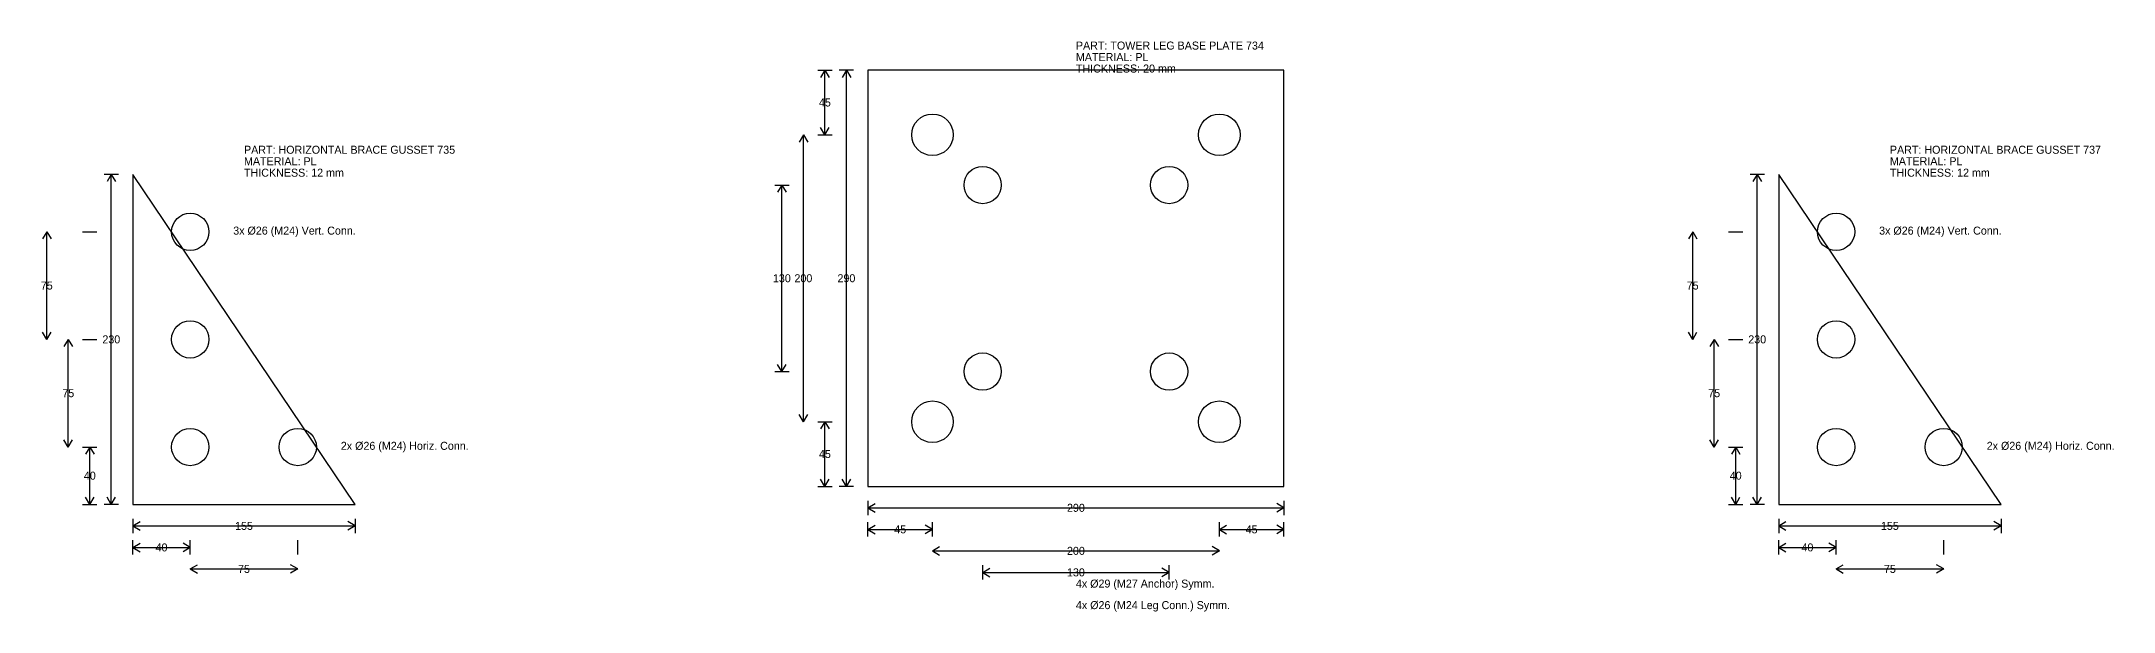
# Model space of a CAD drawing. Header units: millimetres. Extents: x 62 to 1681, y -6146 to 3884.
# Drawn here: x 153 to 1597, y -2158 to -1760 of the extents above; entities that cross this region are included whole.
import ezdxf

# ---------------------------------------------------------------- set-up
doc = ezdxf.new("R2010")
doc.units = ezdxf.units.MM

msp = doc.modelspace()

# ---------------------------------------------------------------- linework, layer by layer
at = {"layer": 'DIMENSION'}
for p, q in [((693.8, -1780.3), (703.8, -1780.3)), ((698.8, -1780.3), (695.8, -1785.3)), ((698.8, -1825.3), (698.8, -1780.3)), ((698.8, -1780.3), (701.8, -1785.3)), ((718.8, -1780.3), (708.8, -1780.3)), ((713.8, -1780.3), (710.8, -1785.3)), ((713.8, -2070.3), (713.8, -1780.3)), ((713.8, -1780.3), (716.8, -1785.3)), ((683.8, -1825.3), (680.8, -1830.3)), ((683.8, -2025.3), (683.8, -1825.3)), ((683.8, -1825.3), (686.8, -1830.3)), ((693.8, -1825.3), (703.8, -1825.3)), ((698.8, -1825.3), (695.8, -1820.3)), ((698.8, -1825.3), (701.8, -1820.3)), ((206.3, -1852.9), (196.3, -1852.9)), ((201.3, -1852.9), (198.3, -1857.9)), ((201.3, -2082.9), (201.3, -1852.9)), ((201.3, -1852.9), (204.3, -1857.9)), ((663.8, -1860.3), (673.8, -1860.3)), ((668.8, -1860.3), (665.8, -1865.3)), ((668.8, -1990.3), (668.8, -1860.3)), ((668.8, -1860.3), (671.8, -1865.3)), ((1353.8, -1852.9), (1343.8, -1852.9)), ((1348.8, -1852.9), (1345.8, -1857.9)), ((1348.8, -2082.9), (1348.8, -1852.9)), ((1348.8, -1852.9), (1351.8, -1857.9)), ((156.3, -1892.9), (153.3, -1897.9)), ((156.3, -1967.9), (156.3, -1892.9)), ((156.3, -1892.9), (159.3, -1897.9)), ((181.3, -1892.9), (191.3, -1892.9)), ((1303.8, -1892.9), (1300.8, -1897.9)), ((1303.8, -1967.9), (1303.8, -1892.9)), ((1303.8, -1892.9), (1306.8, -1897.9)), ((1328.8, -1892.9), (1338.8, -1892.9)), ((156.3, -1967.9), (153.3, -1962.9)), ((156.3, -1967.9), (159.3, -1962.9)), ((1303.8, -1967.9), (1300.8, -1962.9)), ((1303.8, -1967.9), (1306.8, -1962.9)), ((171.3, -1967.9), (168.3, -1972.9)), ((171.3, -2042.9), (171.3, -1967.9)), ((171.3, -1967.9), (174.3, -1972.9)), ((181.3, -1967.9), (191.3, -1967.9)), ((1318.8, -1967.9), (1315.8, -1972.9)), ((1318.8, -2042.9), (1318.8, -1967.9)), ((1318.8, -1967.9), (1321.8, -1972.9)), ((1328.8, -1967.9), (1338.8, -1967.9)), ((663.8, -1990.3), (673.8, -1990.3)), ((668.8, -1990.3), (665.8, -1985.3)), ((668.8, -1990.3), (671.8, -1985.3)), ((683.8, -2025.3), (680.8, -2020.3)), ((683.8, -2025.3), (686.8, -2020.3)), ((693.8, -2025.3), (703.8, -2025.3)), ((698.8, -2025.3), (695.8, -2030.3)), ((698.8, -2070.3), (698.8, -2025.3)), ((698.8, -2025.3), (701.8, -2030.3)), ((171.3, -2042.9), (168.3, -2037.9)), ((171.3, -2042.9), (174.3, -2037.9)), ((181.3, -2042.9), (191.3, -2042.9)), ((186.3, -2042.9), (183.3, -2047.9)), ((186.3, -2082.9), (186.3, -2042.9)), ((186.3, -2042.9), (189.3, -2047.9)), ((1318.8, -2042.9), (1315.8, -2037.9)), ((1318.8, -2042.9), (1321.8, -2037.9)), ((1328.8, -2042.9), (1338.8, -2042.9)), ((1333.8, -2042.9), (1330.8, -2047.9)), ((1333.8, -2082.9), (1333.8, -2042.9)), ((1333.8, -2042.9), (1336.8, -2047.9)), ((698.8, -2070.3), (695.8, -2065.3)), ((698.8, -2070.3), (701.8, -2065.3)), ((713.8, -2070.3), (710.8, -2065.3)), ((713.8, -2070.3), (716.8, -2065.3)), ((186.3, -2082.9), (183.3, -2077.9)), ((186.3, -2082.9), (189.3, -2077.9)), ((201.3, -2082.9), (198.3, -2077.9)), ((201.3, -2082.9), (204.3, -2077.9)), ((693.8, -2070.3), (703.8, -2070.3)), ((718.8, -2070.3), (708.8, -2070.3)), ((728.8, -2080.3), (728.8, -2090.3)), ((1018.8, -2080.3), (1018.8, -2090.3)), ((1333.8, -2082.9), (1330.8, -2077.9)), ((1333.8, -2082.9), (1336.8, -2077.9)), ((1348.8, -2082.9), (1345.8, -2077.9)), ((1348.8, -2082.9), (1351.8, -2077.9)), ((181.3, -2082.9), (191.3, -2082.9)), ((206.3, -2082.9), (196.3, -2082.9)), ((216.3, -2092.9), (216.3, -2102.9)), ((371.3, -2092.9), (371.3, -2102.9)), ((728.8, -2085.3), (733.8, -2082.3)), ((728.8, -2085.3), (1018.8, -2085.3)), ((728.8, -2085.3), (733.8, -2088.3)), ((1018.8, -2085.3), (1013.8, -2082.3)), ((1018.8, -2085.3), (1013.8, -2088.3)), ((1328.8, -2082.9), (1338.8, -2082.9)), ((1353.8, -2082.9), (1343.8, -2082.9)), ((1363.8, -2092.9), (1363.8, -2102.9)), ((1518.8, -2092.9), (1518.8, -2102.9)), ((216.3, -2097.9), (221.3, -2094.9)), ((216.3, -2097.9), (371.3, -2097.9)), ((216.3, -2097.9), (221.3, -2100.9)), ((216.3, -2117.9), (216.3, -2107.9)), ((256.3, -2117.9), (256.3, -2107.9)), ((331.3, -2117.9), (331.3, -2107.9)), ((371.3, -2097.9), (366.3, -2094.9)), ((371.3, -2097.9), (366.3, -2100.9)), ((728.8, -2105.3), (728.8, -2095.3)), ((728.8, -2100.3), (733.8, -2097.3)), ((728.8, -2100.3), (773.8, -2100.3)), ((728.8, -2100.3), (733.8, -2103.3)), ((773.8, -2100.3), (768.8, -2097.3)), ((773.8, -2100.3), (768.8, -2103.3)), ((773.8, -2105.3), (773.8, -2095.3)), ((973.8, -2105.3), (973.8, -2095.3)), ((973.8, -2100.3), (978.8, -2097.3)), ((973.8, -2100.3), (1018.8, -2100.3)), ((973.8, -2100.3), (978.8, -2103.3)), ((1018.8, -2100.3), (1013.8, -2097.3)), ((1018.8, -2100.3), (1013.8, -2103.3)), ((1018.8, -2105.3), (1018.8, -2095.3)), ((1363.8, -2097.9), (1368.8, -2094.9)), ((1363.8, -2097.9), (1518.8, -2097.9)), ((1363.8, -2097.9), (1368.8, -2100.9)), ((1363.8, -2117.9), (1363.8, -2107.9)), ((1403.8, -2117.9), (1403.8, -2107.9)), ((1478.8, -2117.9), (1478.8, -2107.9)), ((1518.8, -2097.9), (1513.8, -2094.9)), ((1518.8, -2097.9), (1513.8, -2100.9)), ((216.3, -2112.9), (221.3, -2109.9)), ((216.3, -2112.9), (256.3, -2112.9)), ((216.3, -2112.9), (221.3, -2115.9)), ((256.3, -2112.9), (251.3, -2109.9)), ((256.3, -2112.9), (251.3, -2115.9)), ((773.8, -2115.3), (778.8, -2112.3)), ((773.8, -2115.3), (973.8, -2115.3)), ((773.8, -2115.3), (778.8, -2118.3)), ((973.8, -2115.3), (968.8, -2112.3)), ((973.8, -2115.3), (968.8, -2118.3)), ((1363.8, -2112.9), (1368.8, -2109.9)), ((1363.8, -2112.9), (1403.8, -2112.9)), ((1363.8, -2112.9), (1368.8, -2115.9)), ((1403.8, -2112.9), (1398.8, -2109.9)), ((1403.8, -2112.9), (1398.8, -2115.9)), ((256.3, -2127.9), (261.3, -2124.9)), ((256.3, -2127.9), (331.3, -2127.9)), ((256.3, -2127.9), (261.3, -2130.9)), ((331.3, -2127.9), (326.3, -2124.9)), ((331.3, -2127.9), (326.3, -2130.9)), ((808.8, -2135.3), (808.8, -2125.3)), ((808.8, -2130.3), (813.8, -2127.3)), ((808.8, -2130.3), (938.8, -2130.3)), ((808.8, -2130.3), (813.8, -2133.3)), ((938.8, -2130.3), (933.8, -2127.3)), ((938.8, -2130.3), (933.8, -2133.3)), ((938.8, -2135.3), (938.8, -2125.3)), ((1403.8, -2127.9), (1408.8, -2124.9)), ((1403.8, -2127.9), (1478.8, -2127.9)), ((1403.8, -2127.9), (1408.8, -2130.9)), ((1478.8, -2127.9), (1473.8, -2124.9)), ((1478.8, -2127.9), (1473.8, -2130.9))]:
    msp.add_line(p, q, dxfattribs=at)
at = {"layer": 'GEOMETRY'}
for points in [[(728.8, -2070.3), (1018.8, -2070.3), (1018.8, -1780.3), (728.8, -1780.3)], [(216.3, -2082.9), (371.3, -2082.9), (216.3, -1852.9)], [(1363.8, -2082.9), (1518.8, -2082.9), (1363.8, -1852.9)]]:
    msp.add_lwpolyline(points, close=True, dxfattribs=at)
for centre, radius in [((773.8, -1825.3), 14.5), ((973.8, -1825.3), 14.5), ((808.8, -1860.3), 13), ((938.8, -1860.3), 13), ((256.3, -1892.9), 13), ((1403.8, -1892.9), 13), ((256.3, -1967.9), 13), ((1403.8, -1967.9), 13), ((808.8, -1990.3), 13), ((938.8, -1990.3), 13), ((773.8, -2025.3), 14.5), ((973.8, -2025.3), 14.5), ((256.3, -2042.9), 13), ((331.3, -2042.9), 13), ((1403.8, -2042.9), 13), ((1478.8, -2042.9), 13)]:
    msp.add_circle(centre, radius, dxfattribs=at)

# ---------------------------------------------------------------- texts
at = {"layer": 'ANNOTATION', "char_height": 5.58}
for s, insert, attachment_point in [('PART: TOWER LEG BASE PLATE 734', (873.8, -1760.3), 1), ('THICKNESS: 20 mm', (873.8, -1776.3), 1), ('MATERIAL: PL', (873.8, -1768.3), 1), ('PART: HORIZONTAL BRACE GUSSET 735', (293.8, -1832.9), 1), ('PART: HORIZONTAL BRACE GUSSET 737', (1441.3, -1832.9), 1), ('THICKNESS: 12 mm', (293.8, -1848.9), 1), ('MATERIAL: PL', (293.8, -1840.9), 1), ('THICKNESS: 12 mm', (1441.3, -1848.9), 1), ('MATERIAL: PL', (1441.3, -1840.9), 1), ('3x Ø26 (M24) Vert. Conn.', (286.3, -1892.9), 4), ('3x Ø26 (M24) Vert. Conn.', (1433.8, -1892.9), 4), ('2x Ø26 (M24) Horiz. Conn.', (361.3, -2042.9), 4), ('2x Ø26 (M24) Horiz. Conn.', (1508.8, -2042.9), 4), ('4x Ø29 (M27 Anchor) Symm.', (873.8, -2135.3), 1), ('4x Ø26 (M24 Leg Conn.) Symm.', (873.8, -2150.3), 1)]:
    msp.add_mtext(s, dxfattribs=dict(at, insert=insert, attachment_point=attachment_point))
at = {"layer": 'DIMENSION', "char_height": 5.58, "attachment_point": 5}
for s, insert in [('45', (698.8, -1802.8)), ('75', (156.3, -1930.4)), ('130', (668.8, -1925.3)), ('200', (683.8, -1925.3)), ('290', (713.8, -1925.3)), ('75', (1303.8, -1930.4)), ('230', (201.3, -1967.9)), ('230', (1348.8, -1967.9)), ('75', (171.3, -2005.4)), ('75', (1318.8, -2005.4)), ('45', (698.8, -2047.8)), ('40', (186.3, -2062.9)), ('40', (1333.8, -2062.9)), ('290', (873.8, -2085.3)), ('155', (293.8, -2097.9)), ('45', (751.3, -2100.3)), ('45', (996.3, -2100.3)), ('155', (1441.3, -2097.9)), ('40', (236.3, -2112.9)), ('200', (873.8, -2115.3)), ('40', (1383.8, -2112.9)), ('75', (293.8, -2127.9)), ('130', (873.8, -2130.3)), ('75', (1441.3, -2127.9))]:
    msp.add_mtext(s, dxfattribs=dict(at, insert=insert))

doc.saveas('drawing.dxf')
